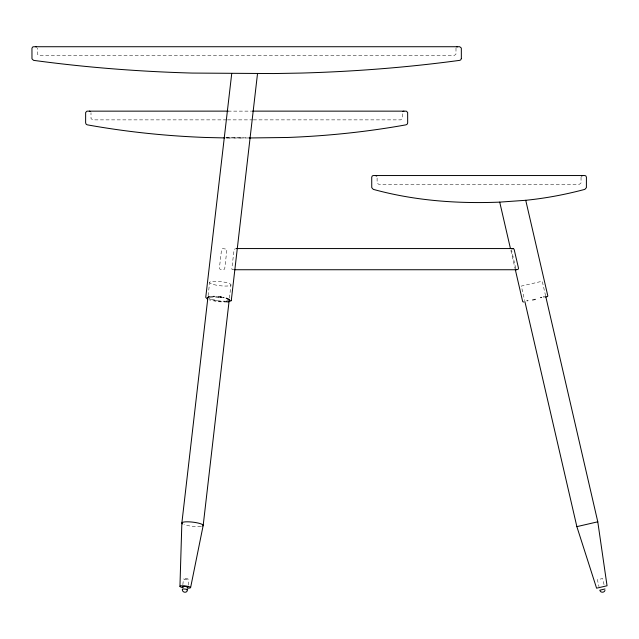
<?xml version="1.0" encoding="UTF-8"?>
<svg xmlns="http://www.w3.org/2000/svg" width="639" height="639" viewBox="0 0 639 639"><rect width="100%" height="100%" fill="white"/><g stroke="black" fill="none" stroke-linecap="round" stroke-linejoin="round"><path stroke-width="0.48" stroke-dasharray="3.19 2.4" d="M226.941 301.049L226.006 301.241L227.732 300.905M223.778 301.233L224.952 301.209L218.418 301.001L209.257 298.812M456.006 48.053L455.958 54.131L454.369 55.457L38.931 55.457L37.342 54.131L37.294 48.053M221.19 301.241L218.418 301.001M208.106 295.713L209.632 282.438M182.834 584.717L183.513 578.83M188.185 585.14L188.848 579.437M229.433 298.125L230.967 284.858M217.036 300.729L209.233 298.908M234.018 269.331L232.261 269.61A1.534 0.974 -73.9 0 1 231.869 268.348L234.05 250.017A1.717 1.094 -73.9 0 1 234.633 249.114L235.639 248.707M226.933 301.137L227.724 301.001M227.133 302.031L228.283 301.912M224.944 301.304L226.006 301.145M227.196 302.031L218.354 301.752L209.592 300.034M225.847 137.712L248.283 137.904M228.075 111.13L251.606 111.13M226.541 119.868L92.607 119.868L91.018 118.534L90.994 112.744M227.5 119.868L252.397 119.868M253.356 119.868L400.693 119.868L402.282 118.534L402.306 112.744M248.427 137.968L226.39 137.968L243.731 137.968M227.732 137.968L225.974 137.904M545.586 295.785L542.231 281.232L521.312 286.064L524.667 300.618M604.031 584.629L602.625 578.535L597.393 579.741L599.007 586.714M515.729 268.348L511.527 250.017M510.888 250.472L515.13 268.835M581.051 177.155L581.027 182.946L579.437 184.28L378.703 184.28L377.114 182.946L377.09 177.155M202.331 526.137A10.735 2.093 6.6 0 1 201.7 526.312M200.91 526.456A10.735 2.093 6.6 0 1 183.984 524.539M226.829 250.288L224.768 268.348A1.534 1.47 -40.6 0 1 223.81 269.618L220.319 269.331A1.55 1.494 50.4 0 1 219.433 267.733L221.549 249.681A1.693 1.637 50.4 0 1 222.715 248.603L226.182 249.114A1.717 1.645 -40.6 0 1 226.789 250.017L226.829 250.288M184.272 579.293A2.684 0.519 6.6 0 0 188.753 579.565A2.684 0.519 6.6 0 0 185.518 578.551A2.684 0.519 6.6 0 0 184.272 579.293M213.714 284.571A10.735 2.093 6.6 0 0 230.863 285.122A10.735 2.093 6.6 0 0 216.333 281.256A10.735 2.093 6.6 0 0 213.714 284.571"/><path stroke-width="0.96" d="M228.882 299.531L226.174 298.189L227.085 298.589M179.942 586.378L181.859 523.014L207.923 297.287M227.843 298.908L228.45 299.132M223.985 297.606L222.731 297.431M221.421 297.199L220.064 296.895L221.429 297.103M229.249 299.707L203.186 525.426L190.606 587.584M257.525 73.557L231.294 300.442M213.322 296.4L214.576 296.416M207.971 297.431L208.745 296.895L207.883 297.606M228.283 301.912L231.206 300.665M229.105 300.378L229.137 299.739M231.166 300.753L231.334 300.354M604.989 590.38C604.406 592.601 601.051 592.92 600.053 590.851M187.131 591.163C185.861 593.144 182.562 592.281 182.323 589.981M581.434 176.116L582.664 175.541M402.882 111.513L403.92 111.13M511.735 248.867L513.245 248.595A1.693 1.118 77 0 1 514.211 249.681L518.397 267.733A1.55 1.022 77 0 1 518.029 269.331L516.56 269.738L234.537 269.738M456.789 46.943L457.596 46.727M208.721 296.991L209.352 296.815M527.894 300.618L526.975 300.729M541.664 297.431L540.498 297.606M544.356 296.815L543.573 296.895M523.772 302.023L522.718 301.712L515.354 269.81M532.551 299.995L535.394 299.34M545.538 296.991L547.511 296.528L547.823 295.913L525.737 200.295L499.722 202.124C457.26 203.841 414.36 200.678 373.28 189.36L371.746 187.634L371.722 177.155L372.297 175.917L373.336 175.541L584.805 175.541L585.843 175.917L586.418 177.155L586.394 187.634L584.861 189.36C565.483 194.544 545.706 198.282 525.737 200.295M524.891 301.584L576.865 526.64L597.784 521.807L545.81 296.752M599.805 590.196L605.037 588.99M209.824 296.999L213.043 296.815M224.585 137.744L224.177 137.784L224.648 137.84M249.689 137.968L250.089 137.968L249.609 137.968M228.075 111.13L86.96 111.154L85.65 112.464L85.626 122.944L86.193 124.27L87.216 124.821C126.378 131.882 166.044 135.995 205.806 137.481L224.465 137.92M252.517 111.13L406.34 111.154L407.65 112.464L407.674 122.944L407.307 124.038L406.084 124.821C366.922 131.882 327.256 135.995 287.502 137.481L249.122 137.968M236.31 248.555L513.069 248.555M231.725 73.557L205.75 297.367L207.643 299.308M215.734 296.903L218.618 297.151M35.704 46.727L36.511 46.943M89.38 111.13L90.418 111.513M375.476 175.541L376.706 176.116M218.658 296.815L220.048 296.991M516.56 269.738L516.296 269.61A1.534 0.495 77 0 1 516.08 269.315M576.865 526.64L596.586 588.192L607.05 585.771L597.784 521.807M499.722 202.124L510.441 248.531M187.267 590.116A2.684 0.519 6.6 0 1 186.836 590.18M182.387 589.438A2.684 0.519 6.6 0 1 185.006 589.07A2.684 0.519 6.6 0 1 187.539 590.021M182.626 523.908A10.735 2.093 6.6 0 1 191.948 522.055A10.735 2.093 6.6 0 1 202.795 525.929M183.177 587.712A5.368 1.046 6.6 0 1 181.085 585.867A5.368 1.046 6.6 0 1 189.543 586.826A5.368 1.046 6.6 0 1 187.259 588.176M182.954 586.977A2.684 0.519 6.6 0 1 183.768 586.378A2.684 0.519 6.6 0 1 187.339 586.874A2.684 0.519 6.6 0 1 187.139 587.56M461.35 58.532L460.783 59.834L459.753 60.346C407.155 67.47 354.166 71.584 301.113 73.07L273.66 73.557L192.187 73.07C139.134 71.584 86.145 67.47 33.547 60.346L31.974 58.812L31.95 48.332L32.525 47.102L33.563 46.727L459.737 46.727L461.326 48.053L461.35 58.532"/></g></svg>
